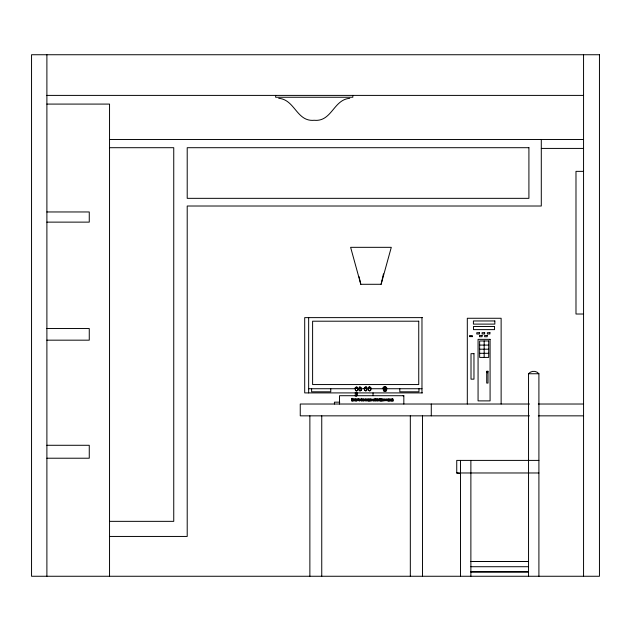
<?xml version="1.0" encoding="UTF-8"?>
<svg xmlns="http://www.w3.org/2000/svg" width="631" height="631" viewBox="0 0 631 631"><rect width="100%" height="100%" fill="white"/><g stroke="black" fill="none" stroke-linecap="round" stroke-linejoin="round"><path stroke-width="0.95" d="M381.116 284.289L391.283 247.328L350.623 247.328L360.79 284.289L381.116 284.289L383.459 273.862M349.755 98.318C333.428 99.58 331.882 121.988 314.238 120.276C296.586 121.988 295.04 99.58 278.713 98.318M46.891 95.399L583.557 95.399M46.891 104.083L109.542 104.083L109.542 576.261M109.944 139.49L583.557 139.49M109.794 147.701L173.746 147.701L173.746 521.348L109.794 521.348M541.295 148.419L583.557 148.419M583.557 171.356L575.985 171.356L575.985 314.017L583.557 314.017M46.891 211.961L89.263 211.961L89.263 222.128L46.891 222.128M422.423 317.622L304.702 317.622L304.702 392.908L422.423 392.908M46.891 328.53L89.263 328.53L89.263 340.172L46.891 340.172M479.639 345.086L488.694 345.086M479.639 349.195L488.694 349.195M479.639 353.305L488.694 353.305M528.541 576.261L528.541 373.749L538.906 373.749L538.906 576.261M308.654 388.728L354.519 388.728A6.144 4.748 -90 0 1 356.838 386.693A1.838 1.42 -90 0 0 358.242 388.239A1.838 1.42 -90 0 0 359.646 386.693A6.144 4.748 90 0 1 361.973 388.728L363.748 388.728M421.973 388.728L387.008 388.728A2.903 2.248 -90 0 0 384.815 386.511A2.903 2.248 -90 0 0 382.638 388.728L371.604 388.728A6.334 4.906 -90 0 0 369.174 386.503A1.972 1.522 -90 0 1 367.676 388.073A1.972 1.522 -90 0 1 366.185 386.503A6.334 4.906 -90 0 0 363.779 388.728M403.091 395.842L403.832 395.842M339.786 402.168L334.422 402.168L334.422 404.021M529.527 404.021L300.253 404.021L300.253 415.845L529.527 415.845M538.306 404.021L583.557 404.021M538.306 415.845L583.557 415.845M46.891 445.281L89.263 445.281L89.263 458.216L46.891 458.216M538.906 460.401L456.741 460.401L456.741 472.974L460.512 473.597M456.741 472.974L538.906 472.974M109.833 536.445L187.21 536.445L187.21 206.014L541.295 206.014L541.295 139.49M470.876 566.717L528.541 566.717M470.876 571.867L528.541 571.867M470.876 571.899L528.541 571.899M359.086 276.709L360.79 284.289M583.557 54.739L583.557 576.261M501.132 404.021L501.132 318.269L467.311 318.269L467.311 404.021M484.166 340.969L484.166 357.422M470.876 460.401L470.876 576.261M460.512 460.401L460.512 576.261M431.281 404.021L431.281 415.845M422.518 415.845L422.518 576.261M421.973 317.622L421.973 392.908M418.96 388.728L418.96 391.812L399.809 391.812L399.809 388.728M410.324 415.845L410.324 576.261M403.832 404.021L403.832 395.708L339.517 395.708L339.517 404.021M373.039 392.908L373.039 395.684M357.367 392.908L357.367 395.684M356.523 392.466L356.523 396.347M355.308 392.466L355.308 396.347M352.824 95.399L352.824 97.253L275.652 97.253L275.652 95.399M330.762 388.728L330.762 391.812L311.604 391.812L311.604 388.728M321.747 415.845L321.747 576.261M309.868 415.845L309.868 576.261M308.654 317.622L308.654 392.908M46.891 54.739L46.891 576.261M386.282 390.423A2.106 1.625 -90 0 1 383.822 390.991A2.106 1.625 -90 0 1 383.822 387.765A2.106 1.625 -90 0 1 386.282 388.333M528.541 373.749A6.696 6.696 0 0 1 538.906 373.749M385.391 388.262L385.383 388.593A0.923 0.718 -90 0 1 385.573 389.99A0.923 0.718 -90 0 1 384.476 389.99A0.923 0.718 -90 0 1 384.665 388.593L384.547 388.325A1.238 0.954 -90 0 0 384.295 390.187A1.238 0.954 -90 0 0 385.754 390.187A1.238 0.954 -90 0 0 385.509 388.325L385.391 388.262M368.362 399.336L368.362 401.008L367.731 401.008L367.731 398.887L368.78 398.847L369.955 399.013L370.034 401.008L369.411 401.008L369.245 399.242L369.198 401.008L368.567 401.008L368.362 399.336M388.254 399.336L388.254 401.008L387.623 401.008L387.623 398.887L388.664 398.847L389.848 399.013L389.926 401.008L389.295 401.008L389.193 399.226L389.082 401.008L388.459 401.008L388.286 399.257M354.843 400.149C352.682 403.367 353.857 396.102 354.843 400.149M360.277 400.149C358.124 403.367 359.291 396.102 360.277 400.149M367.526 400.149C365.365 403.367 366.532 396.102 367.526 400.149M362.557 400.417L362.257 401.024L361.066 401.008L361.066 398.421L361.713 398.421C361.5 399.234 363.424 398.634 362.557 400.417M376.218 400.417L375.918 401.024L374.735 401.008L374.735 398.421L375.382 398.421C375.169 399.234 377.093 398.634 376.218 400.417M377.267 400.314L377.07 398.887L376.423 398.887L376.873 401.048L377.914 401.008L377.914 398.887L377.267 398.887L377.267 400.314M365.87 400.133C365.42 402.815 363.006 398.697 365.373 398.871C366.816 397.924 363.172 401.876 365.87 400.133M381.234 398.887L382.039 399.123L382.07 401.008L381.424 401.008L381.384 399.234L381.227 401.008L380.58 401.008L380.58 398.887L381.234 398.887M392.45 398.887L393.255 399.123L393.287 401.008L392.64 401.008L392.545 399.226L392.443 401.008L391.796 401.008L391.796 398.887L392.45 398.887M372.495 399.344C374.349 398.492 371.067 401.647 373.938 401.008L373.836 399.092L372.495 399.344M390.132 399.344C391.993 398.492 388.704 401.647 391.575 401.008L391.472 399.092L390.132 399.344M363.409 399.265L363.582 399.636L363.409 399.265M370.902 399.265L371.075 399.636L370.902 399.265M382.938 399.265L383.112 399.636L382.938 399.265M378.915 400.488C376.707 400.724 381.029 401.403 378.71 399.257C381.037 399.171 376.336 398.532 378.915 400.488M384.736 400.488C382.528 400.724 386.85 401.403 384.531 399.257C386.858 399.171 382.157 398.532 384.736 400.488M386.275 400.488C384.05 400.701 388.404 401.419 386.069 399.257C388.396 399.171 383.703 398.532 386.275 400.488M362.77 399.368C362.462 402.121 365.049 401.135 363.393 399.983C365.475 400.377 363.282 397.727 362.77 399.368M370.255 399.368C369.955 402.121 372.542 401.135 370.886 399.983C372.968 400.377 370.776 397.727 370.255 399.368M382.291 399.368C381.992 402.121 384.579 401.135 382.922 399.983C385.005 400.377 382.804 397.727 382.291 399.368M361.91 400.385L361.808 399.226L361.91 400.385M375.579 400.385L375.477 399.226L375.579 400.385M356.491 399.533L356.436 400.101L356.31 398.887L355.774 398.887L355.624 400.101L355.49 398.887L354.93 398.887L355.206 401.008L355.908 401.008L356.05 399.983L356.184 401.008L356.886 401.008L357.138 398.887L356.491 399.533M373.292 400.433L373.292 399.999L373.292 400.433M390.928 400.433L390.928 399.999L390.928 400.433M354.03 399.265L354.101 400.669L354.03 399.265M359.465 399.265L359.536 400.669L359.465 399.265M366.706 399.265L366.785 400.669L366.706 399.265M469.645 336.094C470.324 338.208 471.294 334.596 469.645 336.094M469.819 336.142L470.537 336.331L469.819 336.142M471.515 336.118C472.193 338.24 473.163 334.627 471.515 336.118M471.696 336.165L472.406 336.362L471.696 336.165M486.809 372.093C488.031 374.025 487.905 371.367 486.809 372.093M599.45 54.739L31.55 54.739L31.55 576.261L599.45 576.261L599.45 54.739M528.912 147.701L187.21 147.701L187.21 198.339L528.912 198.339L528.912 147.701M494.838 320.958L473.408 320.958L473.408 324.105L494.838 324.105L494.838 320.958M418.739 321.203L312.605 321.203L312.605 384.555L418.739 384.555L418.739 321.203M494.546 326.479L473.479 326.479L473.479 329.627L494.546 329.627L494.546 326.479M479.371 332.711L476.784 332.711L476.784 334.004L479.371 334.004L479.371 332.711M484.663 332.663L482.076 332.663L482.076 333.957L484.663 333.957L484.663 332.663M489.924 332.679L487.337 332.679L487.337 333.973L489.924 333.973L489.924 332.679M482.076 335.432L479.489 335.432L479.489 336.725L482.076 336.725L482.076 335.432M487.211 335.44L484.624 335.44L484.624 336.733L487.211 336.733L487.211 335.44M490.082 339.352L478.069 339.352L478.069 400.89L490.082 400.89L490.082 339.352M488.694 340.969L479.639 340.969L479.639 357.422L488.694 357.422L488.694 340.969M473.968 353.652L471.01 353.652L471.01 379.152L473.968 379.152L473.968 353.652M488.008 371.249L486.714 371.249L486.714 383.072L488.008 383.072L488.008 371.249M487.424 371.588L487.235 372.14L487.424 371.588M385.178 387.781L384.934 388.925L385.178 387.781M352.256 398.421L351.585 398.421L351.585 401.008L352.256 401.008L352.256 399.92L352.461 401.008L353.131 401.008L353.131 398.421L352.461 398.421L352.461 399.344L352.256 398.421M380.351 398.421L379.688 398.753L380.351 398.421M358.503 398.603L357.856 398.603C357.193 401.702 359.433 401.277 358.503 398.603M380.351 398.887L379.688 398.887L379.688 401.008L380.351 401.008L380.351 398.887M528.541 561.495L470.876 561.495L528.541 561.527M357.225 390.463A1.514 1.175 -90 0 0 356.696 387.931A1.514 1.175 -90 0 0 355.261 389.784A1.514 1.175 -90 0 0 357.225 390.463M360.79 390.384A1.514 1.175 -90 0 0 360.262 387.844A1.514 1.175 -90 0 0 358.826 389.698A1.514 1.175 -90 0 0 360.79 390.384M370.571 390.068A1.514 1.175 -90 0 0 369.553 387.797A1.514 1.175 -90 0 0 368.536 390.068A1.514 1.175 -90 0 0 370.571 390.068M366.666 390.068A1.514 1.175 -90 0 0 365.649 387.797A1.514 1.175 -90 0 0 364.639 390.068A1.514 1.175 -90 0 0 366.666 390.068M386.511 390.431A2.106 1.625 -90 0 0 385.099 387.276A2.106 1.625 -90 0 0 383.687 390.431A2.106 1.625 -90 0 0 386.511 390.431M370.744 390.068A1.514 1.175 -90 0 0 369.727 387.797A1.514 1.175 -90 0 0 368.717 390.068A1.514 1.175 -90 0 0 370.744 390.068M366.658 390.384A1.514 1.175 -90 0 0 366.13 387.852A1.514 1.175 -90 0 0 364.694 389.706A1.514 1.175 -90 0 0 366.658 390.384M361.153 390.068A1.514 1.175 -90 0 0 360.135 387.797A1.514 1.175 -90 0 0 359.118 390.068A1.514 1.175 -90 0 0 361.153 390.068M357.588 390.147A1.514 1.175 -90 0 0 356.57 387.876A1.514 1.175 -90 0 0 355.553 390.147A1.514 1.175 -90 0 0 357.588 390.147"/></g></svg>
